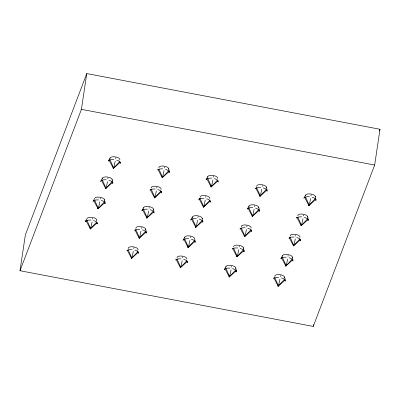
<?xml version="1.0" encoding="UTF-8"?>
<svg xmlns="http://www.w3.org/2000/svg" width="400" height="400" viewBox="0 0 400 400"><rect width="100%" height="100%" fill="white"/><g stroke="black" fill="none" stroke-linecap="round" stroke-linejoin="round"><path stroke-width="0.6" d="M92.52 219.195L92.625 218.23M100.195 199.02L100.3 198.055M107.875 178.845L107.98 177.885M115.55 158.675L115.655 157.71M133.715 248.65L133.82 247.685M141.39 228.475L141.495 227.51M149.07 208.3L149.175 207.34M156.745 188.13L156.85 187.165M164.425 167.955L164.53 166.99M182.585 257.93L182.69 256.965M190.265 237.755L190.37 236.79M197.94 217.585L198.045 216.62M205.62 197.41L205.725 196.445M213.295 177.24L213.4 176.275M231.46 267.21L231.565 266.245M239.135 247.04L239.24 246.075M246.815 226.865L246.92 225.9M254.49 206.695L254.595 205.73M262.17 186.52L262.275 185.555M280.33 276.495L280.435 275.53M288.01 256.32L288.115 255.355M295.685 236.15L295.79 235.185M303.365 215.975L303.47 215.01M311.04 195.8L311.145 194.84M20 270.73L25.345 234.96L86.765 73.58L380 129.27L374.655 165.04L313.235 326.42L20 270.73L81.42 109.345L86.765 73.58M313.235 326.42L313.51 324.57M379.335 131.02L380 129.27M113.94 159.605A6.24 2.65 8.5 0 0 110.055 159.905L109.16 160.29L113.37 168.395L113.6 167.915A6.24 0.52 -79.2 0 0 115.145 161.34M106.265 179.78A6.24 2.65 8.5 0 0 102.38 180.08L101.48 180.465L105.69 188.565L105.925 188.09A6.24 0.52 -79.2 0 0 107.47 181.51M98.59 199.95A6.24 2.65 8.5 0 0 94.705 200.255L93.805 200.635L98.015 208.74L98.245 208.265A6.24 0.52 -79.2 0 0 99.79 201.685M90.91 220.125A6.24 2.65 8.5 0 0 87.025 220.425L86.125 220.81L90.34 228.91L90.57 228.435A6.24 0.52 -79.2 0 0 92.115 221.855M162.815 168.885A6.24 2.65 8.5 0 0 158.93 169.19L158.03 169.575L162.24 177.675L162.475 177.2A6.24 0.52 -79.2 0 0 164.02 170.62M155.14 189.06A6.24 2.65 8.5 0 0 151.255 189.36L150.355 189.745L154.565 197.85L154.795 197.37A6.24 0.52 -79.2 0 0 156.34 190.795M147.46 209.235A6.24 2.65 8.5 0 0 143.575 209.535L142.675 209.92L146.89 218.02L147.12 217.545A6.24 0.52 -79.2 0 0 148.665 210.965M139.785 229.405A6.24 2.65 8.5 0 0 135.9 229.71L135 230.09L139.21 238.195L139.44 237.715A6.24 0.52 -79.2 0 0 140.985 231.14M132.105 249.58A6.24 2.65 8.5 0 0 128.22 249.88L127.32 250.265L131.535 258.365L131.765 257.89A6.24 0.52 -79.2 0 0 133.31 251.31M211.69 178.17A6.24 2.65 8.5 0 0 207.805 178.47L206.905 178.855L211.115 186.955L211.345 186.48A6.24 0.52 -79.2 0 0 212.89 179.905M204.01 198.34A6.24 2.65 8.5 0 0 200.125 198.645L199.225 199.03L203.44 207.13L203.67 206.655A6.24 0.52 -79.2 0 0 205.215 200.075M196.335 218.515A6.24 2.65 8.5 0 0 192.45 218.815L191.55 219.2L195.76 227.305L195.99 226.825A6.24 0.52 -79.2 0 0 197.535 220.25M188.655 238.685A6.24 2.65 8.5 0 0 184.77 238.99L183.87 239.375L188.085 247.475L188.315 247A6.24 0.52 -79.2 0 0 189.86 240.42M180.98 258.86A6.24 2.65 8.5 0 0 177.095 259.16L176.195 259.545L180.405 267.65L180.635 267.17A6.24 0.52 -79.2 0 0 182.18 260.595M260.56 187.45A6.24 2.65 8.5 0 0 256.675 187.755L255.775 188.135L259.99 196.24L260.22 195.765A6.24 0.52 -79.2 0 0 261.765 189.185M252.885 207.625A6.24 2.65 8.5 0 0 249 207.925L248.1 208.31L252.31 216.41L252.54 215.935A6.24 0.52 -79.2 0 0 254.085 209.355M245.205 227.795A6.24 2.65 8.5 0 0 241.32 228.1L240.42 228.48L244.635 236.585L244.865 236.11A6.24 0.52 -79.2 0 0 246.41 229.53M237.53 247.97A6.24 2.65 8.5 0 0 233.645 248.27L232.745 248.655L236.955 256.755L237.185 256.28A6.24 0.52 -79.2 0 0 238.73 249.705M229.85 268.14A6.24 2.65 8.5 0 0 225.965 268.445L225.065 268.83L229.28 276.93L229.51 276.455A6.24 0.52 -79.2 0 0 231.055 269.875M309.435 196.735A6.24 2.65 8.5 0 0 305.55 197.035L304.65 197.42L308.86 205.52L309.09 205.045A6.24 0.52 -79.2 0 0 310.635 198.465M301.755 216.905A6.24 2.65 8.5 0 0 297.87 217.21L296.97 217.59L301.185 225.695L301.415 225.215A6.24 0.52 -79.2 0 0 302.96 218.64M294.08 237.08A6.24 2.65 8.5 0 0 290.195 237.38L289.295 237.765L293.505 245.865L293.735 245.39A6.24 0.52 -79.2 0 0 295.28 238.81M286.4 257.25A6.24 2.65 8.5 0 0 282.515 257.555L281.615 257.935L285.83 266.04L286.06 265.565A6.24 0.52 -79.2 0 0 287.605 258.985M278.725 277.425A6.24 2.65 8.5 0 0 274.84 277.725L273.94 278.11L278.15 286.21L278.38 285.735A6.24 0.52 -79.2 0 0 279.925 279.16M108.325 161.17L110.05 158.045M102.37 178.22L100.65 181.34L100.955 180.87M92.97 201.515L94.695 198.39A4.99 2.12 8.5 0 1 100.35 197.305A4.99 2.12 8.5 0 1 104.47 200.25M85.295 221.685L87.015 218.565A4.99 2.12 8.5 0 1 93.305 217.615A4.99 2.12 8.5 0 1 96.425 220.91M141.845 210.795L143.565 207.675M207.795 176.61L206.07 179.73L206.375 179.26M192.44 216.955L190.715 220.075L191.02 219.61M184.765 237.13L183.04 240.25L183.87 239.375M247.265 209.185L248.99 206.065M225.96 266.585L224.235 269.705L224.54 269.235M303.815 198.295L305.54 195.175M280.785 258.815L282.51 255.695M113.37 168.395L119.705 161.575L120.315 162.215L113.37 168.395A6.24 0.52 -79.2 0 1 113.165 167.96M105.69 188.565L112.025 181.745L112.635 182.39L105.69 188.565A6.24 0.52 -79.2 0 1 105.485 188.135M98.015 208.74L104.35 201.92L104.96 202.565L98.015 208.74A6.24 0.52 -79.2 0 1 97.81 208.305M90.34 228.91L96.67 222.09L97.28 222.735L90.34 228.91A6.24 0.52 -79.2 0 1 90.17 227.6M162.24 177.675L168.575 170.855L169.185 171.5L162.24 177.675A6.24 0.52 -79.2 0 1 162.035 177.24M154.565 197.85L160.9 191.025L161.51 191.67L154.565 197.85A6.24 0.52 -79.2 0 1 154.36 197.415M146.89 218.02L153.22 211.2L153.83 211.845L146.89 218.02A6.24 0.52 -79.2 0 1 146.68 217.585M139.21 238.195L145.545 231.375L146.155 232.015L139.21 238.195A6.24 0.52 -79.2 0 1 139.005 237.76M131.535 258.365L137.865 251.545L138.48 252.19L131.535 258.365A6.24 0.52 -79.2 0 1 131.325 257.935M211.115 186.955L217.45 180.135L218.06 180.78L211.115 186.955A6.24 0.52 -79.2 0 1 210.91 186.525M203.44 207.13L209.77 200.31L210.38 200.955L203.44 207.13A6.24 0.52 -79.2 0 1 203.23 206.695M195.76 227.305L202.095 220.48L202.705 221.125L195.76 227.305A6.24 0.52 -79.2 0 1 195.555 226.87M188.085 247.475L194.415 240.655L195.03 241.3L188.085 247.475A6.24 0.52 -79.2 0 1 187.875 247.04M180.405 267.65L186.74 260.83L187.35 261.47L180.405 267.65A6.24 0.52 -79.2 0 1 180.2 267.215M259.99 196.24L266.32 189.42L266.93 190.065L259.99 196.24A6.24 0.52 -79.2 0 1 259.78 195.805M252.31 216.41L258.645 209.59L259.255 210.235L252.31 216.41A6.24 0.52 -79.2 0 1 252.105 215.98M244.635 236.585L250.965 229.765L251.58 230.41L244.635 236.585A6.24 0.52 -79.2 0 1 244.425 236.15M236.955 256.755L243.29 249.935L243.9 250.58L236.955 256.755A6.24 0.52 -79.2 0 1 236.75 256.325M229.28 276.93L235.615 270.11L236.225 270.755L229.28 276.93A6.24 0.52 -79.2 0 1 229.07 276.495M308.86 205.52L315.195 198.7L315.805 199.345L308.86 205.52A6.24 0.52 -79.2 0 1 308.655 205.085M301.185 225.695L307.515 218.875L308.13 219.515L301.185 225.695A6.24 0.52 -79.2 0 1 300.975 225.26M293.505 245.865L299.84 239.045L300.45 239.69L293.505 245.865A6.24 0.52 -79.2 0 1 293.3 245.435M285.83 266.04L292.165 259.22L292.775 259.865L285.83 266.04A6.24 0.52 -79.2 0 1 285.62 265.605M278.15 286.21L284.485 279.39L285.095 280.035L278.15 286.21A6.24 0.52 -79.2 0 1 277.945 285.78M108.63 160.7L109.475 159.94M86.445 220.455L85.6 221.215L86.75 220.74M157.505 169.98L158.35 169.22M149.825 190.155L150.67 189.395M142.15 210.325L142.995 209.565M199.545 198.675L198.7 199.435L199.85 198.96M176.51 259.195L175.665 259.955L176.82 259.475M239.895 228.89L240.74 228.13M232.215 249.06L233.06 248.305M297.29 217.24L296.445 218L297.6 217.52M281.09 258.345L281.935 257.585M273.41 278.515L274.255 277.76M93.275 201.045L94.43 200.565M134.47 230.5L135.625 230.02M255.25 188.545L256.4 188.065M126.795 250.67L127.95 250.195M247.57 208.715L248.725 208.24M304.12 197.825L305.275 197.35M288.765 238.17L289.92 237.695M81.42 109.345L374.655 165.04M315.175 199.39L316.09 199.995L315.345 196.475M266.3 190.11L267.22 190.715L266.475 187.195M258.625 210.285L259.54 210.885L258.795 207.37M299.82 239.735L300.735 240.34M168.555 171.545L169.47 172.15L168.73 168.63M209.75 201L210.67 201.605M250.945 230.455L251.865 231.06M292.14 259.91L293.06 260.515L292.315 256.995M119.685 162.265L120.6 162.87M160.88 191.72L161.795 192.32M202.075 221.175L202.99 221.775L202.245 218.26M243.27 250.63L244.185 251.23L243.44 247.715M284.465 280.085L285.38 280.685L284.635 277.17M112.005 182.435L112.925 183.04L112.18 179.52M153.2 211.89L154.12 212.495L153.375 208.975M194.395 241.345L195.315 241.95L194.57 238.43A4.99 2.12 8.5 0 0 189.125 235.87A4.99 2.12 8.5 0 0 184.73 237.685M235.59 270.8L236.51 271.405L235.765 267.885M104.33 202.61L105.245 203.215L104.5 199.695M145.525 232.065L146.44 232.67L145.695 229.15M186.72 261.52L187.635 262.125L186.91 261.29M96.65 222.785L97.57 223.385M137.845 252.235L138.765 252.84L138.035 252.01M258.815 210.055L259.54 210.885M217.62 180.6L218.345 181.43M243.46 250.4L244.185 251.23M315.155 199.265L316.035 200.615M307.77 219.89L308.36 220.79M299.8 239.61L300.68 240.96M266.285 189.985L267.16 191.335M292.415 260.235L293.005 261.135M258.605 210.155L259.485 211.505M284.74 280.405L285.325 281.305M251.22 230.78L251.81 231.68M217.705 181.15L218.29 182.05M243.545 250.95L244.13 251.85M209.735 200.875L210.61 202.225M235.865 271.125L236.455 272.025M202.35 221.495L202.935 222.4M168.83 171.87L169.415 172.77M194.38 241.22L195.26 242.57M160.86 191.595L161.74 192.945M186.7 261.395L187.58 262.745M153.475 212.215L154.06 213.115M119.96 162.59L120.545 163.49M145.8 232.39L146.385 233.29M112.28 182.76L112.865 183.66M137.83 252.11L138.71 253.46M104.31 202.485L105.19 203.835M96.925 223.105L97.515 224.005M305.55 197.035L309.09 205.045M297.87 217.21L301.415 225.215M290.195 237.38L293.735 245.39M256.675 187.755L260.22 195.765M282.515 257.555L286.06 265.565M249 207.925L252.54 215.935M274.84 277.725L278.38 285.735M241.32 228.1L244.865 236.11M207.8 178.47L211.345 186.48M233.645 248.27L237.185 256.28M200.125 198.645L203.67 206.655M225.965 268.445L229.51 276.455M192.45 218.815L195.99 226.825M158.93 169.19L162.475 177.2M184.77 238.99L188.315 247M151.25 189.36L154.795 197.37M177.095 259.16L180.635 267.17M143.575 209.535L147.12 217.545M110.055 159.905L113.6 167.915M135.9 229.71L139.44 237.715M102.38 180.08L105.925 188.09M128.22 249.88L131.765 257.89M94.705 200.255L98.245 208.265M87.025 220.425L90.57 228.435M307.67 216.65L308.415 220.17M116.57 160.08A6.24 2.65 8.5 0 1 119.705 161.575M110.015 158.6A4.99 2.12 8.5 0 1 115.06 156.855A4.99 2.12 8.5 0 1 119.825 159.905M165.445 169.365A6.24 2.65 8.5 0 1 168.58 170.855M158.89 167.88A4.99 2.12 8.5 0 1 163.93 166.135A4.99 2.12 8.5 0 1 168.695 169.185M214.315 178.645A6.24 2.65 8.5 0 1 217.455 180.135M207.76 177.165A4.99 2.12 8.5 0 1 212.805 175.415A4.99 2.12 8.5 0 1 217.57 178.465M263.19 187.925A6.24 2.65 8.5 0 1 266.325 189.42M256.635 186.445A4.99 2.12 8.5 0 1 261.68 184.7A4.99 2.12 8.5 0 1 266.44 187.75M312.06 197.21A6.24 2.65 8.5 0 1 315.2 198.7M305.51 195.73A4.99 2.12 8.5 0 1 310.55 193.98A4.99 2.12 8.5 0 1 315.315 197.03M108.895 180.255A6.24 2.65 8.5 0 1 112.03 181.745M102.34 178.775A4.99 2.12 8.5 0 1 107.38 177.025A4.99 2.12 8.5 0 1 112.145 180.075M157.765 189.535A6.24 2.65 8.5 0 1 160.905 191.03M151.21 188.055A4.99 2.12 8.5 0 1 156.255 186.31A4.99 2.12 8.5 0 1 161.02 189.36M206.64 198.82A6.24 2.65 8.5 0 1 209.775 200.31M200.085 197.335A4.99 2.12 8.5 0 1 205.13 195.59A4.99 2.12 8.5 0 1 209.89 198.64M255.51 208.1A6.24 2.65 8.5 0 1 258.65 209.59M248.96 206.62A4.99 2.12 8.5 0 1 254 204.87A4.99 2.12 8.5 0 1 258.765 207.92M297.83 215.9A4.99 2.12 8.5 0 1 302.875 214.155A4.99 2.12 8.5 0 1 307.635 217.205M101.215 200.425A6.24 2.65 8.5 0 1 104.355 201.92M150.09 209.71A6.24 2.65 8.5 0 1 153.225 211.2M143.535 208.23A4.99 2.12 8.5 0 1 148.58 206.48A4.99 2.12 8.5 0 1 153.34 209.53M198.96 218.99A6.24 2.65 8.5 0 1 202.1 220.485M192.41 217.51A4.99 2.12 8.5 0 1 197.45 215.765A4.99 2.12 8.5 0 1 202.215 218.81M247.835 228.275A6.24 2.65 8.5 0 1 250.97 229.765M241.28 226.79A4.99 2.12 8.5 0 1 246.325 225.045A4.99 2.12 8.5 0 1 251.085 228.095M296.705 237.555A6.24 2.65 8.5 0 1 299.845 239.045M290.155 236.075A4.99 2.12 8.5 0 1 295.195 234.325A4.99 2.12 8.5 0 1 299.96 237.375M93.54 220.6A6.24 2.65 8.5 0 1 96.675 222.09M142.41 229.88A6.24 2.65 8.5 0 1 145.55 231.375M135.86 228.4A4.99 2.12 8.5 0 1 140.9 226.655A4.99 2.12 8.5 0 1 145.665 229.705M240.155 248.445A6.24 2.65 8.5 0 1 243.295 249.94M233.605 246.965A4.99 2.12 8.5 0 1 238.645 245.22A4.99 2.12 8.5 0 1 243.41 248.265M289.03 257.73A6.24 2.65 8.5 0 1 292.165 259.22M282.475 256.245A4.99 2.12 8.5 0 1 287.52 254.5A4.99 2.12 8.5 0 1 292.28 257.55M134.735 250.055A6.24 2.65 8.5 0 1 137.87 251.545M128.18 248.575A4.99 2.12 8.5 0 1 133.87 246.93A4.99 2.12 8.5 0 1 137.62 250.365M183.605 259.335A6.24 2.65 8.5 0 1 186.745 260.83M177.055 257.855A4.99 2.12 8.5 0 1 182.095 256.11A4.99 2.12 8.5 0 1 186.86 259.16M232.48 268.62A6.24 2.65 8.5 0 1 235.615 270.11M225.925 267.135A4.99 2.12 8.5 0 1 230.97 265.39A4.99 2.12 8.5 0 1 235.73 268.44M281.355 277.9A6.24 2.65 8.5 0 1 284.49 279.39M274.8 276.42A4.99 2.12 8.5 0 1 279.84 274.67A4.99 2.12 8.5 0 1 284.605 277.72M191.28 239.165A6.24 2.645 8.5 0 1 194.415 240.655M304.38 217.38A6.24 2.645 8.5 0 1 307.515 218.875"/></g></svg>
